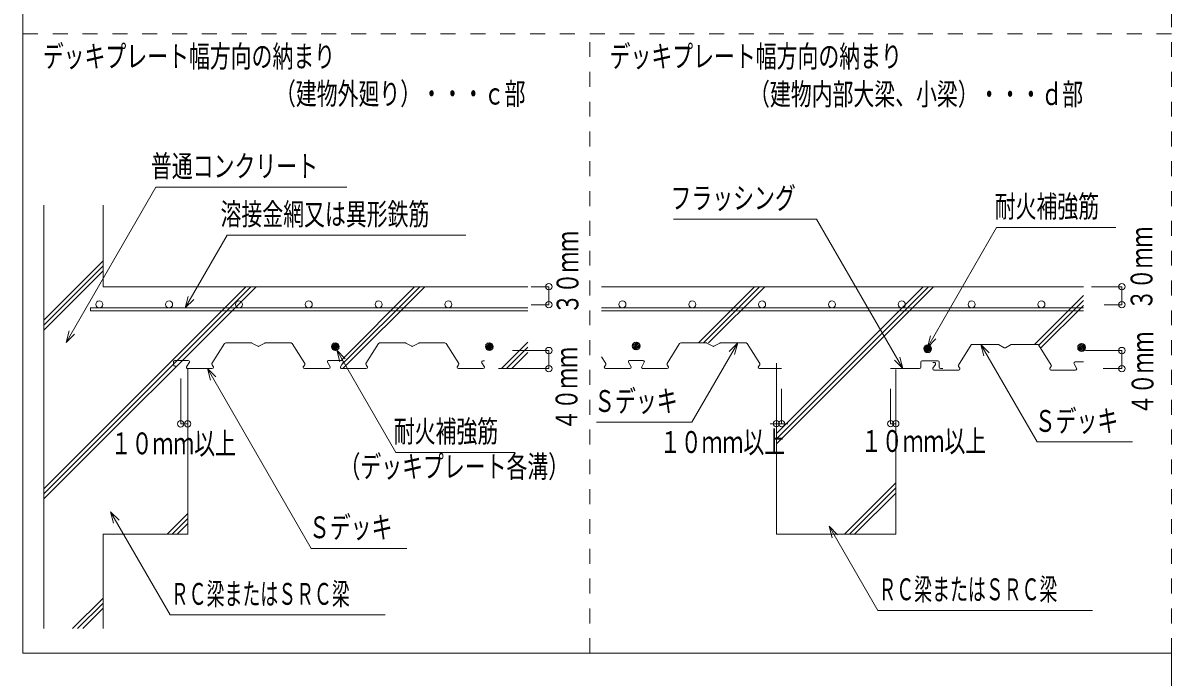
# Model space of a CAD drawing. Units: millimetres on the paper. Extents: x -350 to 3187, y -547 to 450.
# Drawn here: x 176.9 to 292.5, y 22.7 to 88.5 of the extents above; entities that cross this region are included whole.
import ezdxf
from ezdxf.enums import TextEntityAlignment as Align

# ---------------------------------------------------------------- set-up
doc = ezdxf.new("R2010")
doc.units = ezdxf.units.MM
doc.linetypes.add('USER1', pattern=[3, 1.5, -1.5])
doc.layers.add('0-2_M2-2-0', color=7, linetype='Continuous', lineweight=18)
doc.styles.add('ＭＳ ゴシック', font='')
doc.styles.get('ＭＳ ゴシック').set_extended_font_data('MS Gothic')

msp = doc.modelspace()

# ---------------------------------------------------------------- linework, layer by layer
at = {"layer": '0-2_M2-2-0'}
for p, q in [((176.923, 213.585), (176.923, 25.116)), ((190.276, 72.013), (181.253, 56.385)), ((190.276, 72.013), (209.476, 72.013)), ((179.006, 70.216), (179.006, 27.589)), ((184.975, 70.216), (184.975, 61.989)), ((256.728, 68.803), (242.328, 68.803)), ((256.728, 68.803), (265.414, 53.759)), ((197.465, 67.178), (193.24, 59.861)), ((197.465, 67.178), (221.465, 67.178)), ((274.836, 67.961), (267.87, 55.894)), ((274.836, 67.961), (286.836, 67.961)), ((184.975, 64.596), (179.006, 58.628)), ((184.975, 64.087), (179.006, 58.118)), ((184.975, 63.578), (179.006, 57.609)), ((179.006, 40.639), (200.357, 61.989)), ((199.848, 61.989), (179.006, 41.148)), ((199.338, 61.989), (179.006, 41.657)), ((184.975, 61.989), (227.697, 61.989)), ((208.904, 54.585), (216.309, 61.989)), ((208.983, 54.154), (216.818, 61.989)), ((209.097, 53.759), (217.327, 61.989)), ((229.808, 61.989), (228.033, 61.989)), ((229.808, 61.989), (229.808, 60.177)), ((235.102, 61.989), (283.558, 61.989)), ((244.843, 56.34), (250.493, 61.989)), ((245.352, 56.34), (251.002, 61.989)), ((245.862, 56.34), (251.512, 61.989)), ((268.482, 61.989), (252.684, 46.192)), ((267.973, 61.989), (252.684, 46.701)), ((267.464, 61.989), (252.684, 47.21)), ((287.43, 61.989), (284.36, 61.989)), ((287.43, 61.989), (287.43, 60.177)), ((229.808, 60.177), (228.033, 60.177)), ((278.634, 56.189), (283.558, 61.113)), ((279.065, 56.111), (283.558, 60.604)), ((279.261, 55.798), (283.558, 60.095)), ((287.43, 60.177), (285.655, 60.177)), ((183.706, 59.579), (183.706, 59.861)), ((183.706, 59.861), (227.697, 59.861)), ((183.706, 59.579), (227.697, 59.579)), ((235.102, 59.861), (283.558, 59.861)), ((235.102, 59.579), (283.558, 59.579)), ((195.931, 54.258), (197.202, 56.282)), ((197.307, 56.34), (199.891, 56.34)), ((200.535, 56.01), (199.95, 56.325)), ((201.237, 56.325), (200.652, 56.01)), ((201.295, 56.34), (203.879, 56.34)), ((203.984, 56.282), (205.255, 54.258)), ((208.39, 56.358), (207.946, 55.914)), ((208.198, 56.336), (207.968, 56.106)), ((208.519, 56.317), (207.987, 55.785)), ((208.617, 56.246), (208.058, 55.687)), ((208.688, 56.148), (208.156, 55.616)), ((208.729, 56.019), (208.285, 55.575)), ((208.707, 55.827), (208.477, 55.597)), ((214.406, 45.328), (208.477, 55.597)), ((211.414, 54.258), (212.685, 56.282)), ((212.79, 56.34), (215.374, 56.34)), ((216.017, 56.01), (215.433, 56.325)), ((216.72, 56.325), (216.135, 56.01)), ((216.778, 56.34), (219.362, 56.34)), ((219.467, 56.282), (220.738, 54.258)), ((223.872, 56.358), (223.429, 55.914)), ((223.681, 56.336), (223.451, 56.106)), ((224.002, 56.317), (223.469, 55.785)), ((224.1, 56.246), (223.541, 55.687)), ((224.171, 56.148), (223.639, 55.616)), ((224.212, 56.019), (223.768, 55.575)), ((224.19, 55.827), (223.96, 55.597)), ((227.697, 56.407), (225.049, 53.759)), ((227.697, 55.898), (225.558, 53.759)), ((229.808, 55.572), (226.146, 55.572)), ((229.808, 55.572), (229.808, 53.759)), ((238.64, 56.42), (238.197, 55.976)), ((238.448, 56.398), (238.219, 56.168)), ((238.769, 56.379), (238.237, 55.847)), ((238.867, 56.308), (238.309, 55.749)), ((238.939, 56.21), (238.407, 55.678)), ((238.98, 56.08), (238.536, 55.637)), ((238.958, 55.889), (238.728, 55.659)), ((241.688, 54.258), (242.959, 56.282)), ((243.064, 56.34), (245.648, 56.34)), ((244.199, 48.373), (248.799, 56.34)), ((246.291, 56.01), (245.707, 56.325)), ((246.994, 56.325), (246.409, 56.01)), ((247.052, 56.34), (249.636, 56.34)), ((249.741, 56.282), (251.012, 54.258)), ((267.951, 56.145), (267.508, 55.702)), ((267.759, 56.123), (267.53, 55.894)), ((268.08, 56.105), (267.548, 55.573)), ((268.178, 56.033), (267.62, 55.475)), ((268.25, 55.935), (267.718, 55.403)), ((268.29, 55.806), (267.847, 55.362)), ((268.268, 55.614), (268.039, 55.385)), ((272.27, 56.131), (270.999, 54.108)), ((272.375, 56.189), (274.959, 56.189)), ((278.905, 46.369), (273.236, 56.189)), ((275.602, 55.859), (275.017, 56.174)), ((276.304, 56.174), (275.72, 55.859)), ((276.363, 56.189), (278.947, 56.189)), ((279.052, 56.131), (280.323, 54.108)), ((283.434, 56.269), (282.99, 55.826)), ((283.242, 56.247), (283.013, 56.017)), ((283.563, 56.229), (283.031, 55.697)), ((283.661, 56.157), (283.103, 55.598)), ((283.733, 56.059), (283.201, 55.527)), ((283.773, 55.93), (283.33, 55.486)), ((283.751, 55.738), (283.522, 55.508)), ((287.43, 55.572), (283.768, 55.572)), ((287.43, 55.572), (287.43, 53.759)), ((192.075, 54.131), (192.075, 54.461)), ((192.199, 54.585), (193.551, 54.585)), ((193.657, 54.397), (193.383, 53.947)), ((207.55, 54.401), (207.803, 53.943)), ((207.659, 54.585), (209.011, 54.585)), ((208.866, 53.943), (209.119, 54.401)), ((223.305, 53.95), (223.06, 54.332)), ((223.165, 54.523), (223.325, 54.523)), ((227.697, 55.389), (226.067, 53.759)), ((235.102, 54.939), (235.529, 54.258)), ((237.824, 54.401), (238.077, 53.943)), ((237.933, 54.585), (239.285, 54.585)), ((239.14, 53.943), (239.393, 54.401)), ((267.209, 54.402), (267.209, 53.903)), ((268.919, 54.546), (267.353, 54.546)), ((268.572, 54.372), (268.412, 54.372)), ((269.063, 53.903), (269.063, 54.402)), ((282.726, 54.434), (283.558, 54.434)), ((192.303, 54.007), (192.199, 54.007)), ((193.489, 53.759), (195.954, 53.759)), ((193.489, 53.752), (193.489, 37.098)), ((205.917, 35.665), (195.47, 53.759)), ((195.936, 54.12), (196.054, 53.955)), ((205.251, 54.12), (205.132, 53.955)), ((205.233, 53.759), (207.695, 53.759)), ((208.975, 53.759), (211.436, 53.759)), ((211.418, 54.12), (211.537, 53.955)), ((220.734, 54.12), (220.615, 53.955)), ((220.716, 53.759), (223.201, 53.759)), ((229.808, 53.759), (224.745, 53.759)), ((235.525, 54.12), (235.406, 53.955)), ((235.507, 53.759), (237.969, 53.759)), ((239.249, 53.759), (241.71, 53.759)), ((241.692, 54.12), (241.811, 53.955)), ((251.008, 54.12), (250.889, 53.955)), ((250.99, 53.759), (253.211, 53.759)), ((252.684, 54.303), (252.684, 37.08)), ((267.065, 53.759), (264.169, 53.759)), ((264.695, 53.664), (264.695, 37.08)), ((268.432, 53.799), (268.677, 54.182)), ((271.021, 53.608), (268.536, 53.608)), ((269.424, 53.759), (269.207, 53.759)), ((271.003, 53.97), (271.122, 53.804)), ((280.319, 53.97), (280.2, 53.804)), ((280.301, 53.608), (282.762, 53.608)), ((282.618, 54.25), (282.871, 53.792)), ((287.43, 53.759), (285.543, 53.759)), ((192.787, 52.762), (192.787, 48.192)), ((253.211, 51.71), (253.211, 48.202)), ((264.169, 51.71), (264.169, 48.202)), ((193.484, 48.192), (192.787, 48.192)), ((244.199, 48.373), (234.599, 48.373)), ((253.829, 48.202), (252.066, 48.202)), ((264.169, 48.202), (264.695, 48.202)), ((278.905, 46.369), (288.505, 46.369)), ((214.406, 45.328), (226.406, 45.328)), ((259.525, 37.08), (264.695, 42.25)), ((260.034, 37.08), (264.695, 41.741)), ((260.543, 37.08), (264.695, 41.232)), ((191.73, 28.965), (185.731, 39.355)), ((191.418, 37.098), (193.489, 39.17)), ((191.927, 37.098), (193.489, 38.66)), ((192.436, 37.098), (193.489, 38.151)), ((184.975, 37.098), (184.975, 27.589)), ((184.975, 37.098), (193.489, 37.098)), ((264.695, 37.08), (252.684, 37.08)), ((262.887, 29.424), (257.998, 37.892)), ((205.917, 35.665), (215.517, 35.665)), ((181.908, 27.589), (184.975, 30.655)), ((182.417, 27.589), (184.975, 30.146)), ((182.927, 27.589), (184.975, 29.637)), ((191.73, 28.965), (213.33, 28.965)), ((262.887, 29.424), (284.487, 29.424)), ((176.923, 25.116), (292.429, 25.116)), ((292.429, 25.116), (292.429, -37.211))]:
    msp.add_line(p, q, dxfattribs=at)
at = {"layer": '0-2_M2-2-0', "linetype": 'USER1'}
for p, q in [((292.429, 25.116), (292.429, 149.77)), ((176.923, 87.443), (350.314, 87.443)), ((233.926, 25.116), (233.926, 87.443))]:
    msp.add_line(p, q, dxfattribs=at)
at = {"layer": '0-2_M2-2-0'}
for points in [[(193.551, 61.02), (193.24, 59.861), (194.089, 60.71)], [(181.563, 57.544), (181.253, 56.385), (182.101, 57.234)], [(268.18, 57.053), (267.87, 55.894), (268.718, 56.743)], [(209.326, 54.749), (208.477, 55.597), (208.788, 54.438)], [(248.488, 55.18), (248.799, 56.34), (247.95, 55.491)], [(274.085, 55.34), (273.236, 56.189), (273.547, 55.03)], [(264.565, 54.608), (265.414, 53.759), (265.103, 54.918)], [(196.319, 52.911), (195.47, 53.759), (195.781, 52.6)], [(186.58, 38.507), (185.731, 39.355), (186.042, 38.196)], [(258.847, 37.043), (257.998, 37.892), (258.309, 36.733)]]:
    msp.add_lwpolyline(points, dxfattribs=at)
for centre, radius in [((229.808, 61.989), 0.315), ((287.43, 61.989), 0.315), ((184.596, 60.218), 0.353), ((191.619, 60.218), 0.353), ((198.641, 60.218), 0.353), ((205.663, 60.218), 0.353), ((212.685, 60.218), 0.353), ((219.707, 60.218), 0.353), ((229.808, 60.177), 0.315), ((237.208, 60.218), 0.353), ((244.23, 60.218), 0.353), ((251.252, 60.218), 0.353), ((258.275, 60.218), 0.353), ((265.297, 60.218), 0.353), ((272.319, 60.218), 0.353), ((279.341, 60.218), 0.353), ((287.43, 60.177), 0.315), ((208.337, 55.966), 0.395), ((223.82, 55.966), 0.395), ((229.808, 55.572), 0.315), ((238.588, 56.028), 0.395), ((238.606, 56.291), 0.0124), ((267.899, 55.754), 0.395), ((283.382, 55.878), 0.395), ((287.43, 55.572), 0.315), ((229.808, 53.759), 0.315), ((287.43, 53.759), 0.315), ((192.787, 48.192), 0.315), ((193.484, 48.192), 0.315), ((252.684, 48.202), 0.315), ((253.211, 48.202), 0.315), ((264.169, 48.202), 0.315), ((264.695, 48.202), 0.315)]:
    msp.add_circle(centre, radius, dxfattribs=at)
for centre, radius, start, end in [((197.307, 56.216), 0.124, 90, 147.86179), ((199.891, 56.216), 0.124, 61.69924, 90), ((200.593, 56.119), 0.124, 241.69924, 298.30076), ((201.295, 56.216), 0.124, 90, 118.30076), ((203.879, 56.216), 0.124, 32.13821, 90), ((212.79, 56.216), 0.124, 90, 147.86179), ((215.374, 56.216), 0.124, 61.69924, 90), ((216.076, 56.119), 0.124, 241.69924, 298.30076), ((216.778, 56.216), 0.124, 90, 118.30076), ((219.362, 56.216), 0.124, 32.13821, 90), ((243.064, 56.216), 0.124, 90, 147.86179), ((245.648, 56.216), 0.124, 61.69924, 90), ((246.35, 56.119), 0.124, 241.69924, 298.30076), ((247.052, 56.216), 0.124, 90, 118.30076), ((249.636, 56.216), 0.124, 32.13821, 90), ((272.375, 56.065), 0.124, 90, 147.86179), ((274.959, 56.065), 0.124, 61.69924, 90), ((275.661, 55.968), 0.124, 241.69924, 298.30076), ((276.363, 56.065), 0.124, 90, 118.30076), ((278.947, 56.065), 0.124, 32.13821, 90), ((192.199, 54.461), 0.124, 90, 180), ((193.551, 54.461), 0.124, 0, 90), ((193.551, 54.461), 0.124, 328.66213, 0), ((207.659, 54.461), 0.124, 90, 208.90035), ((209.011, 54.461), 0.124, 0, 90), ((209.011, 54.461), 0.124, 331.09965, 0), ((223.165, 54.399), 0.124, 90, 212.61308), ((237.933, 54.461), 0.124, 90, 208.90035), ((239.285, 54.461), 0.124, 0, 90), ((239.285, 54.461), 0.124, 331.09965, 0), ((267.353, 54.402), 0.144, 90, 180), ((268.572, 54.248), 0.124, 327.38692, 90), ((268.919, 54.402), 0.144, 0, 90), ((282.726, 54.31), 0.124, 90, 208.90035), ((192.199, 54.131), 0.124, 180, 270), ((193.489, 53.883), 0.124, 148.66213, 270), ((196.036, 54.193), 0.124, 147.86179, 215.69155), ((195.954, 53.883), 0.124, 270, 0), ((195.954, 53.883), 0.124, 0, 35.69155), ((205.233, 53.883), 0.124, 144.30845, 180), ((205.233, 53.883), 0.124, 180, 270), ((205.15, 54.193), 0.124, 324.30845, 32.13821), ((207.695, 53.883), 0.124, 270, 0), ((207.695, 53.883), 0.124, 0, 28.90035), ((208.975, 53.883), 0.124, 151.09965, 270), ((211.519, 54.193), 0.124, 147.86179, 215.69155), ((211.436, 53.883), 0.124, 270, 0), ((211.436, 53.883), 0.124, 0, 35.69155), ((220.716, 53.883), 0.124, 144.30845, 180), ((220.716, 53.883), 0.124, 180, 270), ((220.633, 54.193), 0.124, 324.30845, 32.13821), ((223.201, 53.883), 0.124, 270, 0), ((223.201, 53.883), 0.124, 0, 32.61308), ((235.507, 53.883), 0.124, 144.30845, 180), ((235.507, 53.883), 0.124, 180, 270), ((235.424, 54.193), 0.124, 324.30845, 32.13821), ((237.969, 53.883), 0.124, 270, 0), ((237.969, 53.883), 0.124, 0, 28.90035), ((239.249, 53.883), 0.124, 151.09965, 270), ((241.793, 54.193), 0.124, 147.86179, 215.69155), ((241.71, 53.883), 0.124, 270, 0), ((241.71, 53.883), 0.124, 0, 35.69155), ((250.99, 53.883), 0.124, 144.30845, 180), ((250.99, 53.883), 0.124, 180, 270), ((250.907, 54.193), 0.124, 324.30845, 32.13821), ((267.065, 53.903), 0.144, 270, 0), ((268.536, 53.732), 0.124, 147.38692, 180), ((268.536, 53.732), 0.124, 180, 270), ((269.207, 53.903), 0.144, 180, 270), ((271.104, 54.042), 0.124, 147.86179, 215.69155), ((271.021, 53.732), 0.124, 270, 0), ((271.021, 53.732), 0.124, 0, 35.69155), ((280.301, 53.732), 0.124, 144.30845, 180), ((280.301, 53.732), 0.124, 180, 270), ((280.218, 54.042), 0.124, 324.30845, 32.13821), ((282.762, 53.732), 0.124, 270, 0), ((282.762, 53.732), 0.124, 0, 28.90035)]:
    msp.add_arc(centre, radius, start, end, dxfattribs=at)

# ---------------------------------------------------------------- texts
at = {"layer": '0-2_M2-2-0', "style": 'ＭＳ ゴシック'}
for s, width, p in [('デッキプレート幅方向の納まり', 0.7, (178.913, 83.421)), ('デッキプレート幅方向の納まり', 0.7, (235.916, 83.421)), ('（建物外廻り）・・・ｃ部', 0.7, (202.262, 79.662)), ('（建物内部大梁、小梁）・・・ｄ部', 0.7, (249.938, 79.61)), ('普通コンクリート', 0.7, (189.796, 72.373)), ('フラッシング', 0.7, (242.04, 69.163)), ('溶接金網又は異形鉄筋', 0.7, (196.793, 67.538)), ('耐火補強筋', 0.7, (274.644, 68.321)), ('Ｓデッキ', 0.7, (234.359, 48.733)), ('Ｓデッキ', 0.7, (278.665, 46.729)), ('耐火補強筋', 0.7, (214.214, 45.688)), ('１０ｍｍ以上', 0.7, (185.744, 44.471)), ('１０ｍｍ以上', 0.7, (240.972, 44.606)), ('１０ｍｍ以上', 0.7, (261.188, 44.708)), ('（デッキプレート各溝）', 0.7, (208.751, 42.133)), ('Ｓデッキ', 0.7, (205.677, 36.025)), ('ＲＣ梁またはＳＲＣ梁', 0.6, (191.79, 29.325)), ('ＲＣ梁またはＳＲＣ梁', 0.6, (262.947, 29.784))]:
    msp.add_text(s, height=2.199, dxfattribs=dict(at, width=width)).set_placement(p, align=Align.BOTTOM_LEFT)
at = {"layer": '0-2_M2-2-0', "style": 'ＭＳ ゴシック', "width": 0.7}
for s, p in [('３０ｍｍ', (233.443, 59.211)), ('３０ｍｍ', (291.169, 59.643)), ('４０ｍｍ', (291.27, 49.078)), ('４０ｍｍ', (233.342, 47.529))]:
    msp.add_text(s, height=2.199, rotation=90, dxfattribs=at).set_placement(p, align=Align.BOTTOM_LEFT)

doc.saveas('drawing.dxf')
